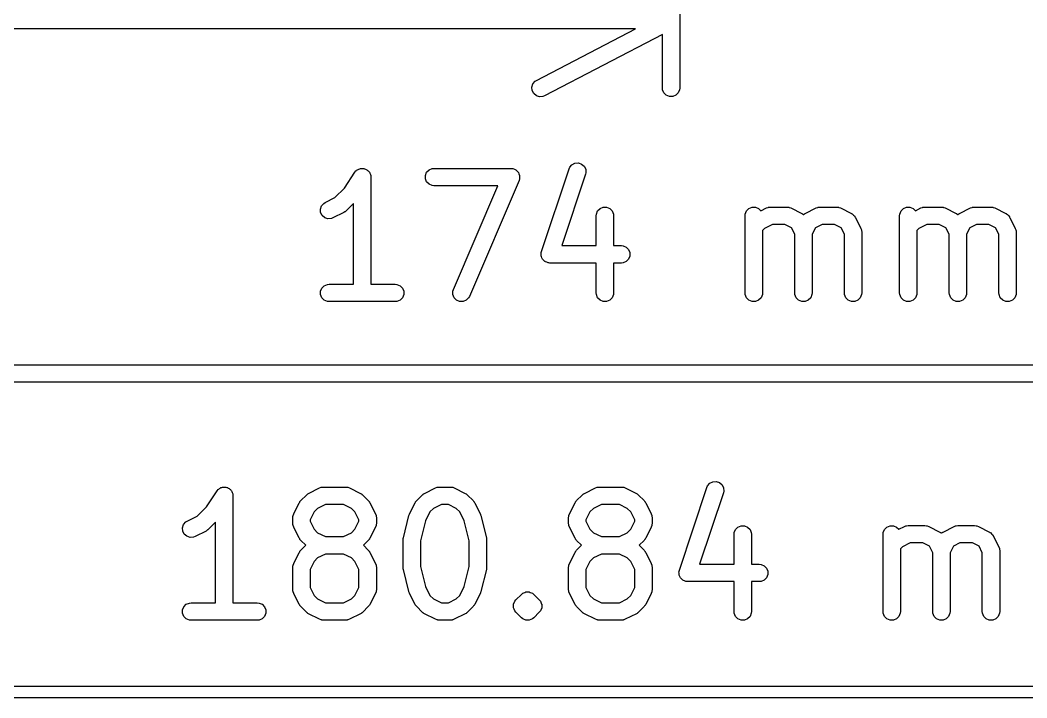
# Model space of a CAD drawing. Header units: inches. Extents: x 0.57 to 7.95, y -5.84 to -0.5.
# Drawn here: x 3.9126 to 4.2548, y -5.8209 to -5.5906 of the extents above; entities that cross this region are included whole.
import ezdxf

# ---------------------------------------------------------------- set-up
doc = ezdxf.new("R2010")
doc.units = ezdxf.units.IN
doc.header["$MEASUREMENT"] = 0
doc.layers.add('BLACK', color=250, linetype='CONTINUOUS')

msp = doc.modelspace()

# ---------------------------------------------------------------- linework, layer by layer
at = {"layer": 'BLACK', "linetype": 'CONTINUOUS'}
for p, q in [((4.13681, -5.18839), (4.13681, -5.61364)), ((4.12179, -5.5935), (1.19317, -5.5935)), ((4.08814, -5.61102), (4.12179, -5.5935)), ((4.13091, -5.59542), (4.09087, -5.61626)), ((4.13091, -5.61364), (4.13091, -5.59542)), ((4.08766, -5.61134), (4.08814, -5.61102)), ((4.08657, -5.61332), (4.08692, -5.61222)), ((4.08667, -5.61446), (4.08657, -5.61332)), ((4.0872, -5.61549), (4.08667, -5.61446)), ((4.08692, -5.61222), (4.08766, -5.61134)), ((4.13096, -5.61421), (4.13091, -5.61364)), ((4.1314, -5.61528), (4.13096, -5.61421)), ((4.13675, -5.61421), (4.13631, -5.61528)), ((4.13681, -5.61364), (4.13675, -5.61421)), ((4.08809, -5.61623), (4.0872, -5.61549)), ((4.08919, -5.61657), (4.08809, -5.61623)), ((4.09033, -5.61647), (4.08919, -5.61657)), ((4.09087, -5.61626), (4.09033, -5.61647)), ((4.13222, -5.61609), (4.1314, -5.61528)), ((4.13328, -5.61653), (4.13222, -5.61609)), ((4.13443, -5.61653), (4.13328, -5.61653)), ((4.1355, -5.61609), (4.13443, -5.61653)), ((4.13631, -5.61528), (4.1355, -5.61609)), ((4.02642, -5.64225), (4.02678, -5.6418)), ((4.02678, -5.6418), (4.02702, -5.64164)), ((4.02702, -5.64164), (4.02723, -5.64144)), ((4.02723, -5.64144), (4.0275, -5.64132)), ((4.0275, -5.64132), (4.02774, -5.64116)), ((4.02774, -5.64116), (4.02803, -5.64111)), ((4.02803, -5.64111), (4.0283, -5.64099)), ((4.0283, -5.64099), (4.02858, -5.64099)), ((4.02858, -5.64099), (4.02887, -5.64094)), ((4.02887, -5.64094), (4.02916, -5.64099)), ((4.02916, -5.64099), (4.02945, -5.64099)), ((4.02945, -5.64099), (4.02971, -5.64111)), ((4.02971, -5.64111), (4.03, -5.64116)), ((4.03, -5.64116), (4.03024, -5.64132)), ((4.03024, -5.64132), (4.03051, -5.64144)), ((4.03051, -5.64144), (4.03072, -5.64164)), ((4.03072, -5.64164), (4.03096, -5.6418)), ((4.03096, -5.6418), (4.03112, -5.64204)), ((4.05079, -5.64225), (4.0516, -5.64144)), ((4.0516, -5.64144), (4.05267, -5.64099)), ((4.05267, -5.64099), (4.05324, -5.64094)), ((4.05324, -5.64094), (4.07949, -5.64094)), ((4.07949, -5.64094), (4.08007, -5.64099)), ((4.08007, -5.64099), (4.08008, -5.641)), ((4.08008, -5.641), (4.0801, -5.641)), ((4.0801, -5.641), (4.08061, -5.64122)), ((4.08061, -5.64122), (4.08113, -5.64144)), ((4.08113, -5.64144), (4.08114, -5.64145)), ((4.08114, -5.64145), (4.08116, -5.64146)), ((4.08116, -5.64146), (4.08155, -5.64185)), ((4.08155, -5.64185), (4.08195, -5.64225)), ((4.08981, -5.6692), (4.09919, -5.64108)), ((4.09919, -5.64108), (4.09942, -5.64055)), ((4.09942, -5.64055), (4.10018, -5.63968)), ((4.10018, -5.63968), (4.10121, -5.63917)), ((4.10121, -5.63917), (4.10236, -5.63909)), ((4.10236, -5.63909), (4.10345, -5.63945)), ((4.10345, -5.63945), (4.10432, -5.64021)), ((4.10432, -5.64021), (4.10484, -5.64124)), ((4.10484, -5.64124), (4.10492, -5.64239)), ((4.02283, -5.64763), (4.02641, -5.64225)), ((4.02641, -5.64225), (4.02642, -5.64225)), ((4.02642, -5.64225), (4.02642, -5.64225)), ((4.02642, -5.64225), (4.02642, -5.64225)), ((4.03112, -5.64204), (4.03133, -5.64225)), ((4.03133, -5.64225), (4.03144, -5.64252)), ((4.03144, -5.64252), (4.0316, -5.64276)), ((4.0316, -5.64276), (4.03166, -5.64304)), ((4.03166, -5.64304), (4.03177, -5.64331)), ((4.03177, -5.64331), (4.03182, -5.64388)), ((4.03182, -5.64388), (4.03182, -5.64389)), ((4.03182, -5.64389), (4.03182, -5.64389)), ((4.03182, -5.64389), (4.03182, -5.64389)), ((4.03182, -5.64389), (4.03182, -5.68031)), ((4.05035, -5.64331), (4.05079, -5.64225)), ((4.05035, -5.64447), (4.05035, -5.64331)), ((4.05079, -5.64553), (4.05035, -5.64447)), ((4.0822, -5.64505), (4.06533, -5.68442)), ((4.08195, -5.64225), (4.08195, -5.64227)), ((4.08195, -5.64227), (4.08197, -5.64228)), ((4.08197, -5.64228), (4.08217, -5.6428)), ((4.08217, -5.6428), (4.08239, -5.64331)), ((4.08238, -5.6445), (4.0822, -5.64505)), ((4.08239, -5.64447), (4.08238, -5.64448)), ((4.08238, -5.64448), (4.08238, -5.6445)), ((4.08239, -5.64331), (4.08239, -5.64333)), ((4.08239, -5.64333), (4.08239, -5.64335)), ((4.08239, -5.64335), (4.08239, -5.64391)), ((4.08239, -5.64391), (4.08239, -5.64447)), ((4.10479, -5.64295), (4.09671, -5.66718)), ((4.10492, -5.64239), (4.10479, -5.64295)), ((4.01962, -5.65084), (4.02283, -5.64763)), ((4.0516, -5.64635), (4.05079, -5.64553)), ((4.05267, -5.64679), (4.0516, -5.64635)), ((4.05324, -5.64684), (4.05267, -5.64679)), ((4.07501, -5.64684), (4.05324, -5.64684)), ((4.0599, -5.6821), (4.07501, -5.64684)), ((4.0163, -5.6525), (4.01962, -5.65084)), ((4.01469, -5.65477), (4.01506, -5.65368)), ((4.01477, -5.65592), (4.01469, -5.65477)), ((4.01506, -5.65368), (4.01581, -5.65281)), ((4.01581, -5.65281), (4.0163, -5.6525)), ((4.02318, -5.6556), (4.02309, -5.65565)), ((4.02323, -5.65554), (4.02318, -5.6556)), ((4.02346, -5.65535), (4.02323, -5.65554)), ((4.02592, -5.65289), (4.02346, -5.65535)), ((4.02592, -5.68031), (4.02592, -5.65289)), ((4.10847, -5.65644), (4.10891, -5.65537)), ((4.10891, -5.65537), (4.10972, -5.65456)), ((4.10972, -5.65456), (4.11078, -5.65412)), ((4.11078, -5.65412), (4.11194, -5.65412)), ((4.11194, -5.65412), (4.113, -5.65456)), ((4.113, -5.65456), (4.11382, -5.65537)), ((4.11382, -5.65537), (4.11426, -5.65644)), ((4.15908, -5.65644), (4.15952, -5.65537)), ((4.15952, -5.65537), (4.16034, -5.65456)), ((4.16034, -5.65456), (4.1614, -5.65412)), ((4.1614, -5.65412), (4.16256, -5.65412)), ((4.16256, -5.65412), (4.16362, -5.65456)), ((4.16362, -5.65456), (4.16438, -5.65532)), ((4.16438, -5.65532), (4.16628, -5.65437)), ((4.16628, -5.65437), (4.16682, -5.65417)), ((4.16682, -5.65417), (4.16693, -5.65416)), ((4.16693, -5.65416), (4.16703, -5.65412)), ((4.16703, -5.65412), (4.1676, -5.65406)), ((4.1676, -5.65406), (4.17323, -5.65406)), ((4.17323, -5.65406), (4.1738, -5.65412)), ((4.1738, -5.65412), (4.1739, -5.65416)), ((4.1739, -5.65416), (4.17401, -5.65417)), ((4.17401, -5.65417), (4.17455, -5.65437)), ((4.17455, -5.65437), (4.1783, -5.65625)), ((4.17941, -5.65625), (4.18316, -5.65437)), ((4.18316, -5.65437), (4.1837, -5.65417)), ((4.1837, -5.65417), (4.1838, -5.65416)), ((4.1838, -5.65416), (4.1839, -5.65412)), ((4.1839, -5.65412), (4.18448, -5.65406)), ((4.18448, -5.65406), (4.1901, -5.65406)), ((4.1901, -5.65406), (4.19068, -5.65412)), ((4.19068, -5.65412), (4.19078, -5.65416)), ((4.19078, -5.65416), (4.19088, -5.65417)), ((4.19088, -5.65417), (4.19142, -5.65437)), ((4.19142, -5.65437), (4.19517, -5.65625)), ((4.21158, -5.65644), (4.21202, -5.65537)), ((4.21202, -5.65537), (4.21283, -5.65456)), ((4.21283, -5.65456), (4.2139, -5.65412)), ((4.2139, -5.65412), (4.21505, -5.65412)), ((4.21505, -5.65412), (4.21611, -5.65456)), ((4.21611, -5.65456), (4.21688, -5.65532)), ((4.21688, -5.65532), (4.21878, -5.65437)), ((4.21878, -5.65437), (4.21932, -5.65417)), ((4.21932, -5.65417), (4.21942, -5.65416)), ((4.21942, -5.65416), (4.21952, -5.65412)), ((4.21952, -5.65412), (4.2201, -5.65406)), ((4.2201, -5.65406), (4.22572, -5.65406)), ((4.22572, -5.65406), (4.2263, -5.65412)), ((4.2263, -5.65412), (4.2264, -5.65416)), ((4.2264, -5.65416), (4.2265, -5.65417)), ((4.2265, -5.65417), (4.22704, -5.65437)), ((4.22704, -5.65437), (4.23079, -5.65625)), ((4.2319, -5.65625), (4.23565, -5.65437)), ((4.23565, -5.65437), (4.23619, -5.65417)), ((4.23619, -5.65417), (4.2363, -5.65416)), ((4.2363, -5.65416), (4.23639, -5.65412)), ((4.23639, -5.65412), (4.23697, -5.65406)), ((4.23697, -5.65406), (4.24259, -5.65406)), ((4.24259, -5.65406), (4.24317, -5.65412)), ((4.24317, -5.65412), (4.24327, -5.65416)), ((4.24327, -5.65416), (4.24337, -5.65417)), ((4.24337, -5.65417), (4.24392, -5.65437)), ((4.24392, -5.65437), (4.24766, -5.65625)), ((4.01529, -5.65695), (4.01477, -5.65592)), ((4.01616, -5.6577), (4.01529, -5.65695)), ((4.01725, -5.65807), (4.01616, -5.6577)), ((4.0184, -5.65799), (4.01725, -5.65807)), ((4.01894, -5.65778), (4.0184, -5.65799)), ((4.02269, -5.65591), (4.01894, -5.65778)), ((4.02294, -5.65575), (4.02269, -5.65591)), ((4.02301, -5.65572), (4.02294, -5.65575)), ((4.02309, -5.65565), (4.02301, -5.65572)), ((4.10841, -5.65701), (4.10847, -5.65644)), ((4.10841, -5.66718), (4.10841, -5.65701)), ((4.11426, -5.65644), (4.11431, -5.65701)), ((4.11431, -5.65701), (4.11431, -5.66718)), ((4.15903, -5.65701), (4.15908, -5.65644)), ((4.15903, -5.68326), (4.15903, -5.65701)), ((4.1783, -5.65625), (4.17839, -5.65631)), ((4.17839, -5.65631), (4.17844, -5.65632)), ((4.17844, -5.65632), (4.1785, -5.65637)), ((4.1785, -5.65637), (4.17879, -5.65656)), ((4.17879, -5.65656), (4.17885, -5.65663)), ((4.17885, -5.65663), (4.17892, -5.65656)), ((4.17892, -5.65656), (4.17921, -5.65637)), ((4.17921, -5.65637), (4.17927, -5.65632)), ((4.17927, -5.65632), (4.17931, -5.65631)), ((4.17931, -5.65631), (4.17941, -5.65625)), ((4.19517, -5.65625), (4.19527, -5.65631)), ((4.19527, -5.65631), (4.19531, -5.65632)), ((4.19531, -5.65632), (4.19537, -5.65637)), ((4.19537, -5.65637), (4.19566, -5.65656)), ((4.19566, -5.65656), (4.1959, -5.65684)), ((4.1959, -5.65684), (4.19618, -5.65708)), ((4.19618, -5.65708), (4.19637, -5.65737)), ((4.19637, -5.65737), (4.19642, -5.65743)), ((4.19642, -5.65743), (4.19643, -5.65747)), ((4.19643, -5.65747), (4.19649, -5.65757)), ((4.19649, -5.65757), (4.19837, -5.66132)), ((4.21152, -5.65701), (4.21158, -5.65644)), ((4.21152, -5.68326), (4.21152, -5.65701)), ((4.23079, -5.65625), (4.23089, -5.65631)), ((4.23089, -5.65631), (4.23093, -5.65632)), ((4.23093, -5.65632), (4.23099, -5.65637)), ((4.23099, -5.65637), (4.23128, -5.65656)), ((4.23128, -5.65656), (4.23135, -5.65663)), ((4.23135, -5.65663), (4.23141, -5.65656)), ((4.23141, -5.65656), (4.2317, -5.65637)), ((4.2317, -5.65637), (4.23176, -5.65632)), ((4.23176, -5.65632), (4.2318, -5.65631)), ((4.2318, -5.65631), (4.2319, -5.65625)), ((4.24766, -5.65625), (4.24776, -5.65631)), ((4.24776, -5.65631), (4.24781, -5.65632)), ((4.24781, -5.65632), (4.24786, -5.65637)), ((4.24786, -5.65637), (4.24815, -5.65656)), ((4.24815, -5.65656), (4.2484, -5.65684)), ((4.2484, -5.65684), (4.24868, -5.65708)), ((4.24868, -5.65708), (4.24886, -5.65737)), ((4.24886, -5.65737), (4.24891, -5.65743)), ((4.24891, -5.65743), (4.24892, -5.65747)), ((4.24892, -5.65747), (4.24899, -5.65757)), ((4.24899, -5.65757), (4.25086, -5.66132)), ((4.1656, -5.66132), (4.16493, -5.66199)), ((4.16493, -5.66199), (4.16493, -5.68326)), ((4.1683, -5.65997), (4.1656, -5.66132)), ((4.17253, -5.65997), (4.1683, -5.65997)), ((4.17478, -5.66109), (4.17253, -5.65997)), ((4.1759, -5.66334), (4.17478, -5.66109)), ((4.18293, -5.66109), (4.18181, -5.66334)), ((4.18517, -5.65997), (4.18293, -5.66109)), ((4.1894, -5.65997), (4.18517, -5.65997)), ((4.19165, -5.66109), (4.1894, -5.65997)), ((4.19277, -5.66334), (4.19165, -5.66109)), ((4.19837, -5.66132), (4.19857, -5.66186)), ((4.19857, -5.66186), (4.19858, -5.66196)), ((4.19858, -5.66196), (4.19862, -5.66206)), ((4.19862, -5.66206), (4.19868, -5.66264)), ((4.2181, -5.66132), (4.21743, -5.66199)), ((4.21743, -5.66199), (4.21743, -5.68326)), ((4.22079, -5.65997), (4.2181, -5.66132)), ((4.22502, -5.65997), (4.22079, -5.65997)), ((4.22727, -5.66109), (4.22502, -5.65997)), ((4.22839, -5.66334), (4.22727, -5.66109)), ((4.23542, -5.66109), (4.2343, -5.66334)), ((4.23767, -5.65997), (4.23542, -5.66109)), ((4.2419, -5.65997), (4.23767, -5.65997)), ((4.24414, -5.66109), (4.2419, -5.65997)), ((4.24527, -5.66334), (4.24414, -5.66109)), ((4.25086, -5.66132), (4.25107, -5.66186)), ((4.25107, -5.66186), (4.25107, -5.66196)), ((4.25107, -5.66196), (4.25111, -5.66206)), ((4.25111, -5.66206), (4.25117, -5.66264)), ((4.1759, -5.68326), (4.1759, -5.66334)), ((4.18181, -5.66334), (4.18181, -5.68326)), ((4.19277, -5.68326), (4.19277, -5.66334)), ((4.19868, -5.66264), (4.19868, -5.68326)), ((4.22839, -5.68326), (4.22839, -5.66334)), ((4.2343, -5.66334), (4.2343, -5.68326)), ((4.24527, -5.68326), (4.24527, -5.66334)), ((4.25117, -5.66264), (4.25117, -5.68326)), ((4.08975, -5.66949), (4.08981, -5.6692)), ((4.09671, -5.66718), (4.10841, -5.66718)), ((4.11431, -5.66718), (4.11699, -5.66718)), ((4.11699, -5.66718), (4.11756, -5.66724)), ((4.11756, -5.66724), (4.11863, -5.66768)), ((4.11863, -5.66768), (4.11944, -5.6685)), ((4.11944, -5.6685), (4.11988, -5.66956)), ((4.08968, -5.66977), (4.08972, -5.66962)), ((4.08972, -5.67024), (4.08968, -5.66977)), ((4.08972, -5.66956), (4.08975, -5.66949)), ((4.08972, -5.66962), (4.08972, -5.66956)), ((4.08972, -5.67071), (4.08972, -5.67024)), ((4.08976, -5.67081), (4.08972, -5.67071)), ((4.08977, -5.67092), (4.08976, -5.67081)), ((4.08998, -5.67134), (4.08977, -5.67092)), ((4.09016, -5.67178), (4.08998, -5.67134)), ((4.09023, -5.67185), (4.09016, -5.67178)), ((4.09028, -5.67195), (4.09023, -5.67185)), ((4.09064, -5.67226), (4.09028, -5.67195)), ((4.09097, -5.67259), (4.09064, -5.67226)), ((4.09107, -5.67263), (4.09097, -5.67259)), ((4.09115, -5.6727), (4.09107, -5.67263)), ((4.0916, -5.67285), (4.09115, -5.6727)), ((4.11863, -5.67259), (4.11756, -5.67303)), ((4.11944, -5.67178), (4.11863, -5.67259)), ((4.11988, -5.67071), (4.11944, -5.67178)), ((4.11988, -5.66956), (4.11988, -5.67071)), ((4.09204, -5.67303), (4.0916, -5.67285)), ((4.09219, -5.67305), (4.09204, -5.67303)), ((4.09224, -5.67307), (4.09219, -5.67305)), ((4.09232, -5.67306), (4.09224, -5.67307)), ((4.09261, -5.67309), (4.09232, -5.67306)), ((4.10841, -5.67309), (4.09261, -5.67309)), ((4.10841, -5.68326), (4.10841, -5.67309)), ((4.11699, -5.67309), (4.11431, -5.67309)), ((4.11431, -5.67309), (4.11431, -5.68326)), ((4.11756, -5.67303), (4.11699, -5.67309)), ((4.01473, -5.68268), (4.01517, -5.68162)), ((4.01473, -5.68384), (4.01473, -5.68268)), ((4.01517, -5.68162), (4.01598, -5.68081)), ((4.01598, -5.68081), (4.01705, -5.68036)), ((4.01705, -5.68036), (4.01762, -5.68031)), ((4.01762, -5.68031), (4.02592, -5.68031)), ((4.03182, -5.68031), (4.04012, -5.68031)), ((4.04012, -5.68031), (4.0407, -5.68036)), ((4.0407, -5.68036), (4.04176, -5.68081)), ((4.04176, -5.68081), (4.04258, -5.68162)), ((4.04258, -5.68162), (4.04302, -5.68268)), ((4.04302, -5.68268), (4.04302, -5.68384)), ((4.05971, -5.6838), (4.05973, -5.68265)), ((4.05973, -5.68265), (4.0599, -5.6821)), ((4.01517, -5.6849), (4.01473, -5.68384)), ((4.01598, -5.68572), (4.01517, -5.6849)), ((4.01705, -5.68616), (4.01598, -5.68572)), ((4.01762, -5.68621), (4.01705, -5.68616)), ((4.04012, -5.68621), (4.01762, -5.68621)), ((4.0407, -5.68616), (4.04012, -5.68621)), ((4.04176, -5.68572), (4.0407, -5.68616)), ((4.04258, -5.6849), (4.04176, -5.68572)), ((4.04302, -5.68384), (4.04258, -5.6849)), ((4.06014, -5.68487), (4.05971, -5.6838)), ((4.06095, -5.6857), (4.06014, -5.68487)), ((4.06201, -5.68615), (4.06095, -5.6857)), ((4.06316, -5.68616), (4.06201, -5.68615)), ((4.06423, -5.68574), (4.06316, -5.68616)), ((4.06505, -5.68493), (4.06423, -5.68574)), ((4.06533, -5.68442), (4.06505, -5.68493)), ((4.10847, -5.68384), (4.10841, -5.68326)), ((4.10891, -5.6849), (4.10847, -5.68384)), ((4.10972, -5.68572), (4.10891, -5.6849)), ((4.11078, -5.68616), (4.10972, -5.68572)), ((4.11194, -5.68616), (4.11078, -5.68616)), ((4.113, -5.68572), (4.11194, -5.68616)), ((4.11382, -5.6849), (4.113, -5.68572)), ((4.11426, -5.68384), (4.11382, -5.6849)), ((4.11431, -5.68326), (4.11426, -5.68384)), ((4.15908, -5.68384), (4.15903, -5.68326)), ((4.15952, -5.6849), (4.15908, -5.68384)), ((4.16034, -5.68572), (4.15952, -5.6849)), ((4.1614, -5.68616), (4.16034, -5.68572)), ((4.16256, -5.68616), (4.1614, -5.68616)), ((4.16362, -5.68572), (4.16256, -5.68616)), ((4.16443, -5.6849), (4.16362, -5.68572)), ((4.16488, -5.68384), (4.16443, -5.6849)), ((4.16493, -5.68326), (4.16488, -5.68384)), ((4.17596, -5.68384), (4.1759, -5.68326)), ((4.1764, -5.6849), (4.17596, -5.68384)), ((4.17721, -5.68572), (4.1764, -5.6849)), ((4.17828, -5.68616), (4.17721, -5.68572)), ((4.17943, -5.68616), (4.17828, -5.68616)), ((4.18049, -5.68572), (4.17943, -5.68616)), ((4.18131, -5.6849), (4.18049, -5.68572)), ((4.18175, -5.68384), (4.18131, -5.6849)), ((4.18181, -5.68326), (4.18175, -5.68384)), ((4.19283, -5.68384), (4.19277, -5.68326)), ((4.19327, -5.6849), (4.19283, -5.68384)), ((4.19409, -5.68572), (4.19327, -5.6849)), ((4.19515, -5.68616), (4.19409, -5.68572)), ((4.1963, -5.68616), (4.19515, -5.68616)), ((4.19737, -5.68572), (4.1963, -5.68616)), ((4.19818, -5.6849), (4.19737, -5.68572)), ((4.19862, -5.68384), (4.19818, -5.6849)), ((4.19868, -5.68326), (4.19862, -5.68384)), ((4.21158, -5.68384), (4.21152, -5.68326)), ((4.21202, -5.6849), (4.21158, -5.68384)), ((4.21283, -5.68572), (4.21202, -5.6849)), ((4.2139, -5.68616), (4.21283, -5.68572)), ((4.21505, -5.68616), (4.2139, -5.68616)), ((4.21611, -5.68572), (4.21505, -5.68616)), ((4.21693, -5.6849), (4.21611, -5.68572)), ((4.21737, -5.68384), (4.21693, -5.6849)), ((4.21743, -5.68326), (4.21737, -5.68384)), ((4.22845, -5.68384), (4.22839, -5.68326)), ((4.22889, -5.6849), (4.22845, -5.68384)), ((4.22971, -5.68572), (4.22889, -5.6849)), ((4.23077, -5.68616), (4.22971, -5.68572)), ((4.23192, -5.68616), (4.23077, -5.68616)), ((4.23299, -5.68572), (4.23192, -5.68616)), ((4.2338, -5.6849), (4.23299, -5.68572)), ((4.23424, -5.68384), (4.2338, -5.6849)), ((4.2343, -5.68326), (4.23424, -5.68384)), ((4.24532, -5.68384), (4.24527, -5.68326)), ((4.24576, -5.6849), (4.24532, -5.68384)), ((4.24658, -5.68572), (4.24576, -5.6849)), ((4.24764, -5.68616), (4.24658, -5.68572)), ((4.2488, -5.68616), (4.24764, -5.68616)), ((4.24986, -5.68572), (4.2488, -5.68616)), ((4.25067, -5.6849), (4.24986, -5.68572)), ((4.25111, -5.68384), (4.25067, -5.6849)), ((4.25117, -5.68326), (4.25111, -5.68384)), ((0.72073, -5.70768), (7.54699, -5.70768)), ((7.54699, -5.71358), (0.72073, -5.71358)), ((4.14629, -5.74882), (4.14705, -5.74795)), ((4.14705, -5.74795), (4.14808, -5.74744)), ((4.14808, -5.74744), (4.14923, -5.74735)), ((4.14923, -5.74735), (4.15032, -5.74772)), ((4.15032, -5.74772), (4.15119, -5.74847)), ((3.97596, -5.7559), (3.97955, -5.75052)), ((3.97955, -5.75052), (3.97991, -5.75007)), ((3.97955, -5.75052), (3.97955, -5.75052)), ((3.97955, -5.75052), (3.97955, -5.75052)), ((3.97955, -5.75052), (3.97955, -5.75052)), ((3.97991, -5.75007), (3.98016, -5.74991)), ((3.98016, -5.74991), (3.98036, -5.7497)), ((3.98036, -5.7497), (3.98063, -5.74959)), ((3.98063, -5.74959), (3.98087, -5.74943)), ((3.98087, -5.74943), (3.98116, -5.74937)), ((3.98116, -5.74937), (3.98143, -5.74926)), ((3.98143, -5.74926), (3.98172, -5.74926)), ((3.98172, -5.74926), (3.982, -5.74921)), ((3.982, -5.74921), (3.98229, -5.74926)), ((3.98229, -5.74926), (3.98258, -5.74926)), ((3.98258, -5.74926), (3.98285, -5.74937)), ((3.98285, -5.74937), (3.98313, -5.74943)), ((3.98313, -5.74943), (3.98337, -5.74959)), ((3.98337, -5.74959), (3.98364, -5.7497)), ((3.98364, -5.7497), (3.98385, -5.74991)), ((3.98385, -5.74991), (3.98409, -5.75007)), ((3.98409, -5.75007), (3.98425, -5.75031)), ((3.98425, -5.75031), (3.98446, -5.75052)), ((3.98446, -5.75052), (3.98457, -5.75078)), ((3.98457, -5.75078), (3.98473, -5.75103)), ((3.98473, -5.75103), (3.98479, -5.75131)), ((3.98479, -5.75131), (3.9849, -5.75158)), ((4.01043, -5.75155), (4.01068, -5.75139)), ((4.01068, -5.75139), (4.01443, -5.74952)), ((4.01443, -5.74952), (4.01497, -5.74931)), ((4.01497, -5.74931), (4.01507, -5.7493)), ((4.01507, -5.7493), (4.01517, -5.74926)), ((4.01517, -5.74926), (4.01575, -5.74921)), ((4.01575, -5.74921), (4.02325, -5.74921)), ((4.02325, -5.74921), (4.02382, -5.74926)), ((4.02382, -5.74926), (4.02392, -5.7493)), ((4.02392, -5.7493), (4.02403, -5.74931)), ((4.02403, -5.74931), (4.02457, -5.74952)), ((4.02457, -5.74952), (4.02832, -5.75139)), ((4.02832, -5.75139), (4.02857, -5.75155)), ((4.0498, -5.75155), (4.05005, -5.75139)), ((4.05005, -5.75139), (4.0538, -5.74952)), ((4.0538, -5.74952), (4.05434, -5.74931)), ((4.05434, -5.74931), (4.05444, -5.7493)), ((4.05444, -5.7493), (4.05454, -5.74926)), ((4.05454, -5.74926), (4.05512, -5.74921)), ((4.05512, -5.74921), (4.05887, -5.74921)), ((4.05887, -5.74921), (4.05944, -5.74926)), ((4.05944, -5.74926), (4.05954, -5.7493)), ((4.05954, -5.7493), (4.05965, -5.74931)), ((4.05965, -5.74931), (4.06019, -5.74952)), ((4.06019, -5.74952), (4.06394, -5.75139)), ((4.06394, -5.75139), (4.06419, -5.75155)), ((4.10417, -5.75155), (4.10442, -5.75139)), ((4.10442, -5.75139), (4.10817, -5.74952)), ((4.10817, -5.74952), (4.10871, -5.74931)), ((4.10871, -5.74931), (4.10881, -5.7493)), ((4.10881, -5.7493), (4.10891, -5.74926)), ((4.10891, -5.74926), (4.10949, -5.74921)), ((4.10949, -5.74921), (4.11699, -5.74921)), ((4.11699, -5.74921), (4.11756, -5.74926)), ((4.11756, -5.74926), (4.11766, -5.7493)), ((4.11766, -5.7493), (4.11777, -5.74931)), ((4.11777, -5.74931), (4.11831, -5.74952)), ((4.11831, -5.74952), (4.12206, -5.75139)), ((4.12206, -5.75139), (4.1223, -5.75155)), ((4.13668, -5.77747), (4.14606, -5.74935)), ((4.15166, -5.75122), (4.14358, -5.77545)), ((4.14606, -5.74935), (4.14629, -5.74882)), ((4.15119, -5.74847), (4.1517, -5.7495)), ((4.15179, -5.75065), (4.15166, -5.75122)), ((4.1517, -5.7495), (4.15179, -5.75065)), ((3.9849, -5.75158), (3.98495, -5.75215)), ((3.98495, -5.75215), (3.98495, -5.75216)), ((3.98495, -5.75216), (3.98495, -5.75216)), ((3.98495, -5.75216), (3.98495, -5.75216)), ((3.98495, -5.75216), (3.98495, -5.78858)), ((4.00561, -5.75834), (4.00748, -5.75459)), ((4.00748, -5.75459), (4.00764, -5.75434)), ((4.00764, -5.75434), (4.00767, -5.75427)), ((4.00767, -5.75427), (4.00774, -5.75419)), ((4.00774, -5.75419), (4.00779, -5.7541)), ((4.00779, -5.7541), (4.00785, -5.75405)), ((4.00785, -5.75405), (4.00804, -5.75382)), ((4.00804, -5.75382), (4.00991, -5.75195)), ((4.00991, -5.75195), (4.01014, -5.75176)), ((4.01014, -5.75176), (4.01019, -5.7517)), ((4.01019, -5.7517), (4.01028, -5.75164)), ((4.01028, -5.75164), (4.01036, -5.75158)), ((4.01036, -5.75158), (4.01043, -5.75155)), ((4.02857, -5.75155), (4.02864, -5.75158)), ((4.02864, -5.75158), (4.02872, -5.75164)), ((4.02872, -5.75164), (4.02881, -5.7517)), ((4.02881, -5.7517), (4.02886, -5.75176)), ((4.02886, -5.75176), (4.02908, -5.75195)), ((4.02908, -5.75195), (4.03096, -5.75382)), ((4.03096, -5.75382), (4.03115, -5.75405)), ((4.03115, -5.75405), (4.0312, -5.7541)), ((4.0312, -5.7541), (4.03126, -5.75419)), ((4.03126, -5.75419), (4.03133, -5.75427)), ((4.03133, -5.75427), (4.03136, -5.75434)), ((4.03136, -5.75434), (4.03151, -5.75459)), ((4.03151, -5.75459), (4.03339, -5.75834)), ((4.04498, -5.75834), (4.04685, -5.75459)), ((4.04685, -5.75459), (4.04701, -5.75434)), ((4.04701, -5.75434), (4.04704, -5.75427)), ((4.04704, -5.75427), (4.04711, -5.75419)), ((4.04711, -5.75419), (4.04716, -5.7541)), ((4.04716, -5.7541), (4.04722, -5.75405)), ((4.04722, -5.75405), (4.04741, -5.75382)), ((4.04741, -5.75382), (4.04928, -5.75195)), ((4.04928, -5.75195), (4.04951, -5.75176)), ((4.04951, -5.75176), (4.04956, -5.7517)), ((4.04956, -5.7517), (4.04965, -5.75164)), ((4.04965, -5.75164), (4.04973, -5.75158)), ((4.04973, -5.75158), (4.0498, -5.75155)), ((4.06419, -5.75155), (4.06426, -5.75158)), ((4.06426, -5.75158), (4.06434, -5.75164)), ((4.06434, -5.75164), (4.06443, -5.7517)), ((4.06443, -5.7517), (4.06448, -5.75176)), ((4.06448, -5.75176), (4.06471, -5.75195)), ((4.06471, -5.75195), (4.06658, -5.75382)), ((4.06658, -5.75382), (4.06677, -5.75405)), ((4.06677, -5.75405), (4.06682, -5.7541)), ((4.06682, -5.7541), (4.06688, -5.75419)), ((4.06688, -5.75419), (4.06695, -5.75427)), ((4.06695, -5.75427), (4.06698, -5.75434)), ((4.06698, -5.75434), (4.06713, -5.75459)), ((4.06713, -5.75459), (4.06901, -5.75834)), ((4.09935, -5.75834), (4.10122, -5.75459)), ((4.10122, -5.75459), (4.10138, -5.75434)), ((4.10138, -5.75434), (4.10141, -5.75427)), ((4.10141, -5.75427), (4.10147, -5.75419)), ((4.10147, -5.75419), (4.10153, -5.7541)), ((4.10153, -5.7541), (4.10159, -5.75405)), ((4.10159, -5.75405), (4.10177, -5.75382)), ((4.10177, -5.75382), (4.10365, -5.75195)), ((4.10365, -5.75195), (4.10388, -5.75176)), ((4.10388, -5.75176), (4.10393, -5.7517)), ((4.10393, -5.7517), (4.10402, -5.75164)), ((4.10402, -5.75164), (4.1041, -5.75158)), ((4.1041, -5.75158), (4.10417, -5.75155)), ((4.1223, -5.75155), (4.12238, -5.75158)), ((4.12238, -5.75158), (4.12246, -5.75164)), ((4.12246, -5.75164), (4.12255, -5.7517)), ((4.12255, -5.7517), (4.1226, -5.75176)), ((4.1226, -5.75176), (4.12282, -5.75195)), ((4.12282, -5.75195), (4.1247, -5.75382)), ((4.1247, -5.75382), (4.12488, -5.75405)), ((4.12488, -5.75405), (4.12494, -5.7541)), ((4.12494, -5.7541), (4.125, -5.75419)), ((4.125, -5.75419), (4.12506, -5.75427)), ((4.12506, -5.75427), (4.12509, -5.75434)), ((4.12509, -5.75434), (4.12525, -5.75459)), ((4.12525, -5.75459), (4.12713, -5.75834)), ((3.97275, -5.75911), (3.97596, -5.7559)), ((4.01255, -5.75766), (4.0112, -5.76035)), ((4.01375, -5.75646), (4.01255, -5.75766)), ((4.01645, -5.75511), (4.01375, -5.75646)), ((4.02255, -5.75511), (4.01645, -5.75511)), ((4.02525, -5.75646), (4.02255, -5.75511)), ((4.02644, -5.75766), (4.02525, -5.75646)), ((4.02779, -5.76035), (4.02644, -5.75766)), ((4.05192, -5.75766), (4.05041, -5.76069)), ((4.05312, -5.75646), (4.05192, -5.75766)), ((4.05582, -5.75511), (4.05312, -5.75646)), ((4.05817, -5.75511), (4.05582, -5.75511)), ((4.06087, -5.75646), (4.05817, -5.75511)), ((4.06207, -5.75766), (4.06087, -5.75646)), ((4.06358, -5.76069), (4.06207, -5.75766)), ((4.10629, -5.75766), (4.10494, -5.76035)), ((4.10749, -5.75646), (4.10629, -5.75766)), ((4.11018, -5.75511), (4.10749, -5.75646)), ((4.11629, -5.75511), (4.11018, -5.75511)), ((4.11899, -5.75646), (4.11629, -5.75511)), ((4.12018, -5.75766), (4.11899, -5.75646)), ((4.12153, -5.76035), (4.12018, -5.75766)), ((3.96819, -5.76194), (3.96894, -5.76107)), ((3.96894, -5.76107), (3.96943, -5.76077)), ((3.96943, -5.76077), (3.97275, -5.75911)), ((3.97905, -5.76116), (3.97659, -5.76362)), ((3.97905, -5.78858), (3.97905, -5.76116)), ((4.0053, -5.75966), (4.00535, -5.75908)), ((4.0053, -5.76153), (4.0053, -5.75966)), ((4.00535, -5.76211), (4.0053, -5.76153)), ((4.00535, -5.75908), (4.00539, -5.75898)), ((4.00539, -5.75898), (4.0054, -5.75888)), ((4.0054, -5.75888), (4.00561, -5.75834)), ((4.0112, -5.76035), (4.0112, -5.76084)), ((4.0112, -5.76084), (4.01255, -5.76353)), ((4.02644, -5.76353), (4.02779, -5.76084)), ((4.02779, -5.76084), (4.02779, -5.76035)), ((4.03339, -5.75834), (4.03359, -5.75888)), ((4.03359, -5.75888), (4.0336, -5.75898)), ((4.0336, -5.75898), (4.03364, -5.75908)), ((4.03364, -5.75908), (4.0337, -5.75966)), ((4.0337, -5.76153), (4.03364, -5.76211)), ((4.0337, -5.75966), (4.0337, -5.76153)), ((4.04288, -5.76644), (4.04475, -5.75894)), ((4.04475, -5.75894), (4.04477, -5.7589)), ((4.04477, -5.75888), (4.04486, -5.75864)), ((4.04477, -5.7589), (4.04477, -5.75888)), ((4.04486, -5.75864), (4.04495, -5.7584)), ((4.04495, -5.7584), (4.04496, -5.75838)), ((4.04496, -5.75838), (4.04498, -5.75834)), ((4.05041, -5.76069), (4.0487, -5.76752)), ((4.06529, -5.76752), (4.06358, -5.76069)), ((4.06901, -5.75834), (4.06902, -5.75838)), ((4.06902, -5.75838), (4.06904, -5.7584)), ((4.06904, -5.7584), (4.06912, -5.75864)), ((4.06912, -5.75864), (4.06921, -5.75888)), ((4.06921, -5.75888), (4.06922, -5.7589)), ((4.06922, -5.7589), (4.06923, -5.75894)), ((4.06923, -5.75894), (4.07111, -5.76644)), ((4.09903, -5.75966), (4.09909, -5.75908)), ((4.09903, -5.76153), (4.09903, -5.75966)), ((4.09909, -5.76211), (4.09903, -5.76153)), ((4.09909, -5.75908), (4.09913, -5.75898)), ((4.09913, -5.75898), (4.09914, -5.75888)), ((4.09914, -5.75888), (4.09935, -5.75834)), ((4.10494, -5.76035), (4.10494, -5.76084)), ((4.10494, -5.76084), (4.10629, -5.76353)), ((4.12018, -5.76353), (4.12153, -5.76084)), ((4.12153, -5.76084), (4.12153, -5.76035)), ((4.12713, -5.75834), (4.12733, -5.75888)), ((4.12733, -5.75888), (4.12734, -5.75898)), ((4.12734, -5.75898), (4.12738, -5.75908)), ((4.12738, -5.75908), (4.12744, -5.75966)), ((4.12744, -5.76153), (4.12738, -5.76211)), ((4.12744, -5.75966), (4.12744, -5.76153)), ((3.96782, -5.76304), (3.96819, -5.76194)), ((3.96791, -5.76419), (3.96782, -5.76304)), ((3.96842, -5.76522), (3.96791, -5.76419)), ((3.97582, -5.76417), (3.97207, -5.76605)), ((3.97607, -5.76402), (3.97582, -5.76417)), ((3.97614, -5.76399), (3.97607, -5.76402)), ((3.97622, -5.76392), (3.97614, -5.76399)), ((3.97631, -5.76386), (3.97622, -5.76392)), ((3.97636, -5.76381), (3.97631, -5.76386)), ((3.97659, -5.76362), (3.97636, -5.76381)), ((4.00539, -5.76221), (4.00535, -5.76211)), ((4.0054, -5.76231), (4.00539, -5.76221)), ((4.00561, -5.76285), (4.0054, -5.76231)), ((4.00748, -5.7666), (4.00561, -5.76285)), ((4.01255, -5.76353), (4.01375, -5.76473)), ((4.01375, -5.76473), (4.01645, -5.76608)), ((4.02255, -5.76608), (4.02525, -5.76473)), ((4.02525, -5.76473), (4.02644, -5.76353)), ((4.03339, -5.76285), (4.03151, -5.7666)), ((4.03359, -5.76231), (4.03339, -5.76285)), ((4.0336, -5.76221), (4.03359, -5.76231)), ((4.03364, -5.76211), (4.0336, -5.76221)), ((4.09913, -5.76221), (4.09909, -5.76211)), ((4.09914, -5.76231), (4.09913, -5.76221)), ((4.09935, -5.76285), (4.09914, -5.76231)), ((4.10122, -5.7666), (4.09935, -5.76285)), ((4.10629, -5.76353), (4.10749, -5.76473)), ((4.10749, -5.76473), (4.11018, -5.76608)), ((4.11629, -5.76608), (4.11899, -5.76473)), ((4.11899, -5.76473), (4.12018, -5.76353)), ((4.12713, -5.76285), (4.12525, -5.7666)), ((4.12733, -5.76231), (4.12713, -5.76285)), ((4.12734, -5.76221), (4.12733, -5.76231)), ((4.12738, -5.76211), (4.12734, -5.76221)), ((4.15528, -5.76528), (4.15533, -5.76471)), ((4.15533, -5.76471), (4.15578, -5.76364)), ((4.15578, -5.76364), (4.15659, -5.76283)), ((4.15659, -5.76283), (4.15765, -5.76239)), ((4.15765, -5.76239), (4.15881, -5.76239)), ((4.15881, -5.76239), (4.15987, -5.76283)), ((4.15987, -5.76283), (4.16069, -5.76364)), ((4.16069, -5.76364), (4.16113, -5.76471)), ((4.16113, -5.76471), (4.16118, -5.76528)), ((4.2059, -5.76528), (4.20595, -5.76471)), ((4.20595, -5.76471), (4.20639, -5.76364)), ((4.20639, -5.76364), (4.20721, -5.76283)), ((4.20721, -5.76283), (4.20827, -5.76239)), ((4.20827, -5.76239), (4.20942, -5.76239)), ((4.20942, -5.76239), (4.21049, -5.76283)), ((4.21049, -5.76283), (4.21125, -5.76359)), ((4.21125, -5.76359), (4.21315, -5.76264)), ((4.21315, -5.76264), (4.21369, -5.76243)), ((4.21369, -5.76243), (4.2138, -5.76243)), ((4.2138, -5.76243), (4.2139, -5.76239)), ((4.2139, -5.76239), (4.21447, -5.76233)), ((4.21447, -5.76233), (4.2201, -5.76233)), ((4.2201, -5.76233), (4.22067, -5.76239)), ((4.22067, -5.76239), (4.22077, -5.76243)), ((4.22077, -5.76243), (4.22088, -5.76243)), ((4.22088, -5.76243), (4.22142, -5.76264)), ((4.22142, -5.76264), (4.22517, -5.76452)), ((4.22517, -5.76452), (4.22526, -5.76458)), ((4.22526, -5.76458), (4.22531, -5.76459)), ((4.22531, -5.76459), (4.22537, -5.76464)), ((4.22537, -5.76464), (4.22566, -5.76482)), ((4.22566, -5.76482), (4.22572, -5.7649)), ((4.22572, -5.7649), (4.22579, -5.76482)), ((4.22579, -5.76482), (4.22608, -5.76464)), ((4.22608, -5.76464), (4.22613, -5.76459)), ((4.22613, -5.76459), (4.22618, -5.76458)), ((4.22618, -5.76458), (4.22628, -5.76452)), ((4.22628, -5.76452), (4.23003, -5.76264)), ((4.23003, -5.76264), (4.23057, -5.76243)), ((4.23057, -5.76243), (4.23067, -5.76243)), ((4.23067, -5.76243), (4.23077, -5.76239)), ((4.23077, -5.76239), (4.23135, -5.76233)), ((4.23135, -5.76233), (4.23697, -5.76233)), ((4.23697, -5.76233), (4.23755, -5.76239)), ((4.23755, -5.76239), (4.23764, -5.76243)), ((4.23764, -5.76243), (4.23775, -5.76243)), ((4.23775, -5.76243), (4.23829, -5.76264)), ((4.23829, -5.76264), (4.24204, -5.76452)), ((4.24204, -5.76452), (4.24214, -5.76458)), ((4.24214, -5.76458), (4.24218, -5.76459)), ((4.24218, -5.76459), (4.24224, -5.76464)), ((4.24224, -5.76464), (4.24253, -5.76482)), ((4.24253, -5.76482), (4.24277, -5.7651)), ((4.24277, -5.7651), (4.24305, -5.76535)), ((3.96929, -5.76597), (3.96842, -5.76522)), ((3.97038, -5.76634), (3.96929, -5.76597)), ((3.97153, -5.76625), (3.97038, -5.76634)), ((3.97207, -5.76605), (3.97153, -5.76625)), ((4.00764, -5.76685), (4.00748, -5.7666)), ((4.00767, -5.76692), (4.00764, -5.76685)), ((4.00774, -5.767), (4.00767, -5.76692)), ((4.00779, -5.76709), (4.00774, -5.767)), ((4.00785, -5.76714), (4.00779, -5.76709)), ((4.00804, -5.76737), (4.00785, -5.76714)), ((4.0097, -5.76903), (4.00804, -5.76737)), ((4.01645, -5.76608), (4.02255, -5.76608)), ((4.03096, -5.76737), (4.0293, -5.76903)), ((4.03115, -5.76714), (4.03096, -5.76737)), ((4.0312, -5.76709), (4.03115, -5.76714)), ((4.03126, -5.767), (4.0312, -5.76709)), ((4.03133, -5.76692), (4.03126, -5.767)), ((4.03136, -5.76685), (4.03133, -5.76692)), ((4.03151, -5.7666), (4.03136, -5.76685)), ((4.04279, -5.76716), (4.0428, -5.76706)), ((4.04279, -5.77653), (4.04279, -5.76716)), ((4.0428, -5.76701), (4.04283, -5.7668)), ((4.0428, -5.76706), (4.0428, -5.76701)), ((4.04283, -5.7668), (4.04285, -5.76658)), ((4.04285, -5.76658), (4.04286, -5.76654)), ((4.04286, -5.76654), (4.04288, -5.76644)), ((4.0487, -5.76752), (4.0487, -5.77617)), ((4.06529, -5.77617), (4.06529, -5.76752)), ((4.07111, -5.76644), (4.07112, -5.76654)), ((4.07112, -5.76654), (4.07114, -5.76658)), ((4.07114, -5.76658), (4.07116, -5.7668)), ((4.07116, -5.7668), (4.07119, -5.76701)), ((4.07119, -5.76701), (4.07118, -5.76706)), ((4.07118, -5.76706), (4.07119, -5.76716)), ((4.07119, -5.76716), (4.07119, -5.77653)), ((4.10138, -5.76685), (4.10122, -5.7666)), ((4.10141, -5.76692), (4.10138, -5.76685)), ((4.10147, -5.767), (4.10141, -5.76692)), ((4.10153, -5.76709), (4.10147, -5.767)), ((4.10159, -5.76714), (4.10153, -5.76709)), ((4.10177, -5.76737), (4.10159, -5.76714)), ((4.10344, -5.76903), (4.10177, -5.76737)), ((4.11018, -5.76608), (4.11629, -5.76608)), ((4.1247, -5.76737), (4.12304, -5.76903)), ((4.12488, -5.76714), (4.1247, -5.76737)), ((4.12494, -5.76709), (4.12488, -5.76714)), ((4.125, -5.767), (4.12494, -5.76709)), ((4.12506, -5.76692), (4.125, -5.767)), ((4.12509, -5.76685), (4.12506, -5.76692)), ((4.12525, -5.7666), (4.12509, -5.76685)), ((4.15528, -5.77545), (4.15528, -5.76528)), ((4.16118, -5.76528), (4.16118, -5.77545)), ((4.2059, -5.79153), (4.2059, -5.76528)), ((4.21517, -5.76823), (4.21247, -5.76958)), ((4.2194, -5.76823), (4.21517, -5.76823)), ((4.22165, -5.76936), (4.2194, -5.76823)), ((4.23204, -5.76823), (4.2298, -5.76936)), ((4.23627, -5.76823), (4.23204, -5.76823)), ((4.23852, -5.76936), (4.23627, -5.76823)), ((4.24305, -5.76535), (4.24324, -5.76564)), ((4.24324, -5.76564), (4.24329, -5.76569)), ((4.24329, -5.76569), (4.2433, -5.76574)), ((4.2433, -5.76574), (4.24336, -5.76584)), ((4.24336, -5.76584), (4.24524, -5.76959)), ((4.00561, -5.77521), (4.00748, -5.77146)), ((4.00748, -5.77146), (4.00764, -5.77121)), ((4.00764, -5.77121), (4.00767, -5.77114)), ((4.00767, -5.77114), (4.00774, -5.77106)), ((4.00774, -5.77106), (4.00779, -5.77097)), ((4.00779, -5.77097), (4.00785, -5.77092)), ((4.00785, -5.77092), (4.00804, -5.77069)), ((4.00804, -5.77069), (4.0097, -5.76903)), ((4.0293, -5.76903), (4.03096, -5.77069)), ((4.03096, -5.77069), (4.03115, -5.77092)), ((4.03115, -5.77092), (4.0312, -5.77097)), ((4.0312, -5.77097), (4.03126, -5.77106)), ((4.03126, -5.77106), (4.03133, -5.77114)), ((4.03133, -5.77114), (4.03136, -5.77121)), ((4.03136, -5.77121), (4.03151, -5.77146)), ((4.03151, -5.77146), (4.03339, -5.77521)), ((4.09935, -5.77521), (4.10122, -5.77146)), ((4.10122, -5.77146), (4.10138, -5.77121)), ((4.10138, -5.77121), (4.10141, -5.77114)), ((4.10141, -5.77114), (4.10147, -5.77106)), ((4.10147, -5.77106), (4.10153, -5.77097)), ((4.10153, -5.77097), (4.10159, -5.77092)), ((4.10159, -5.77092), (4.10177, -5.77069)), ((4.10177, -5.77069), (4.10344, -5.76903)), ((4.12304, -5.76903), (4.1247, -5.77069)), ((4.1247, -5.77069), (4.12488, -5.77092)), ((4.12488, -5.77092), (4.12494, -5.77097)), ((4.12494, -5.77097), (4.125, -5.77106)), ((4.125, -5.77106), (4.12506, -5.77114)), ((4.12506, -5.77114), (4.12509, -5.77121)), ((4.12509, -5.77121), (4.12525, -5.77146)), ((4.12525, -5.77146), (4.12713, -5.77521)), ((4.21247, -5.76958), (4.2118, -5.77025)), ((4.2118, -5.77025), (4.2118, -5.79153)), ((4.22277, -5.7716), (4.22165, -5.76936)), ((4.22277, -5.79153), (4.22277, -5.7716)), ((4.2298, -5.76936), (4.22867, -5.7716)), ((4.22867, -5.7716), (4.22867, -5.79153)), ((4.23964, -5.7716), (4.23852, -5.76936)), ((4.23964, -5.79153), (4.23964, -5.7716)), ((4.24524, -5.76959), (4.24544, -5.77013)), ((4.24544, -5.77013), (4.24545, -5.77023)), ((4.24545, -5.77023), (4.24549, -5.77033)), ((4.24549, -5.77033), (4.24555, -5.77091)), ((4.24555, -5.77091), (4.24555, -5.79153)), ((4.0054, -5.77575), (4.00561, -5.77521)), ((4.01255, -5.77453), (4.0112, -5.77723)), ((4.01375, -5.77333), (4.01255, -5.77453)), ((4.01645, -5.77198), (4.01375, -5.77333)), ((4.02255, -5.77198), (4.01645, -5.77198)), ((4.02525, -5.77333), (4.02255, -5.77198)), ((4.02644, -5.77453), (4.02525, -5.77333)), ((4.02779, -5.77723), (4.02644, -5.77453)), ((4.03339, -5.77521), (4.03359, -5.77575)), ((4.09914, -5.77575), (4.09935, -5.77521)), ((4.10629, -5.77453), (4.10494, -5.77723)), ((4.10749, -5.77333), (4.10629, -5.77453)), ((4.11018, -5.77198), (4.10749, -5.77333)), ((4.11629, -5.77198), (4.11018, -5.77198)), ((4.11899, -5.77333), (4.11629, -5.77198)), ((4.12018, -5.77453), (4.11899, -5.77333)), ((4.12153, -5.77723), (4.12018, -5.77453)), ((4.12713, -5.77521), (4.12733, -5.77575)), ((4.0053, -5.77653), (4.00535, -5.77595)), ((4.0053, -5.78403), (4.0053, -5.77653)), ((4.00535, -5.77595), (4.00539, -5.77586)), ((4.00539, -5.77586), (4.0054, -5.77575)), ((4.0112, -5.77723), (4.0112, -5.78333)), ((4.02779, -5.78333), (4.02779, -5.77723)), ((4.03359, -5.77575), (4.0336, -5.77586)), ((4.0336, -5.77586), (4.03364, -5.77595)), ((4.03364, -5.77595), (4.0337, -5.77653)), ((4.0337, -5.77653), (4.0337, -5.78403)), ((4.0428, -5.77663), (4.04279, -5.77653)), ((4.0428, -5.77667), (4.0428, -5.77663)), ((4.04283, -5.77689), (4.0428, -5.77667)), ((4.04285, -5.77711), (4.04283, -5.77689)), ((4.04286, -5.77715), (4.04285, -5.77711)), ((4.04288, -5.77725), (4.04286, -5.77715)), ((4.04475, -5.78475), (4.04288, -5.77725)), ((4.0487, -5.77617), (4.05041, -5.783)), ((4.06358, -5.783), (4.06529, -5.77617)), ((4.07111, -5.77725), (4.06923, -5.78475)), ((4.07112, -5.77715), (4.07111, -5.77725)), ((4.07114, -5.77711), (4.07112, -5.77715)), ((4.07116, -5.77689), (4.07114, -5.77711)), ((4.07119, -5.77667), (4.07116, -5.77689)), ((4.07119, -5.77653), (4.07118, -5.77663)), ((4.07118, -5.77663), (4.07119, -5.77667)), ((4.09903, -5.77653), (4.09909, -5.77595)), ((4.09903, -5.78403), (4.09903, -5.77653)), ((4.09909, -5.77595), (4.09913, -5.77586)), ((4.09913, -5.77586), (4.09914, -5.77575)), ((4.10494, -5.77723), (4.10494, -5.78333)), ((4.12153, -5.78333), (4.12153, -5.77723)), ((4.12733, -5.77575), (4.12734, -5.77586)), ((4.12734, -5.77586), (4.12738, -5.77595)), ((4.12738, -5.77595), (4.12744, -5.77653)), ((4.12744, -5.77653), (4.12744, -5.78403)), ((4.13655, -5.77804), (4.13659, -5.77789)), ((4.13659, -5.77851), (4.13655, -5.77804)), ((4.13659, -5.77783), (4.13662, -5.77776)), ((4.13659, -5.77789), (4.13659, -5.77783)), ((4.13659, -5.77898), (4.13659, -5.77851)), ((4.13662, -5.77776), (4.13668, -5.77747)), ((4.14358, -5.77545), (4.15528, -5.77545)), ((4.16118, -5.77545), (4.16385, -5.77545)), ((4.16385, -5.77545), (4.16443, -5.77551)), ((4.16443, -5.77551), (4.16549, -5.77595)), ((4.16549, -5.77595), (4.16631, -5.77676)), ((4.16631, -5.77676), (4.16675, -5.77783)), ((4.16675, -5.77783), (4.16675, -5.77898)), ((4.13663, -5.77908), (4.13659, -5.77898)), ((4.13663, -5.77918), (4.13663, -5.77908)), ((4.13685, -5.77961), (4.13663, -5.77918)), ((4.13703, -5.78005), (4.13685, -5.77961)), ((4.1371, -5.78012), (4.13703, -5.78005)), ((4.13715, -5.78022), (4.1371, -5.78012)), ((4.13751, -5.78053), (4.13715, -5.78022)), ((4.13784, -5.78086), (4.13751, -5.78053)), ((4.13794, -5.7809), (4.13784, -5.78086)), ((4.13802, -5.78097), (4.13794, -5.7809)), ((4.13847, -5.78112), (4.13802, -5.78097)), ((4.13891, -5.7813), (4.13847, -5.78112)), ((4.13906, -5.78132), (4.13891, -5.7813)), ((4.13911, -5.78133), (4.13906, -5.78132)), ((4.13919, -5.78133), (4.13911, -5.78133)), ((4.13948, -5.78136), (4.13919, -5.78133)), ((4.15528, -5.78136), (4.13948, -5.78136)), ((4.15528, -5.79153), (4.15528, -5.78136)), ((4.16385, -5.78136), (4.16118, -5.78136)), ((4.16118, -5.78136), (4.16118, -5.79153)), ((4.16443, -5.7813), (4.16385, -5.78136)), ((4.16549, -5.78086), (4.16443, -5.7813)), ((4.16631, -5.78005), (4.16549, -5.78086)), ((4.16675, -5.77898), (4.16631, -5.78005)), ((4.00535, -5.78461), (4.0053, -5.78403)), ((4.00539, -5.7847), (4.00535, -5.78461)), ((4.0054, -5.78481), (4.00539, -5.7847)), ((4.00561, -5.78535), (4.0054, -5.78481)), ((4.00748, -5.7891), (4.00561, -5.78535)), ((4.0112, -5.78333), (4.01255, -5.78603)), ((4.02644, -5.78603), (4.02779, -5.78333)), ((4.03339, -5.78535), (4.03151, -5.7891)), ((4.03359, -5.78481), (4.03339, -5.78535)), ((4.0336, -5.7847), (4.03359, -5.78481)), ((4.03364, -5.78461), (4.0336, -5.7847)), ((4.0337, -5.78403), (4.03364, -5.78461)), ((4.04477, -5.78479), (4.04475, -5.78475)), ((4.04477, -5.78481), (4.04477, -5.78479)), ((4.04486, -5.78505), (4.04477, -5.78481)), ((4.04495, -5.78529), (4.04486, -5.78505)), ((4.04496, -5.78531), (4.04495, -5.78529)), ((4.04498, -5.78535), (4.04496, -5.78531)), ((4.04685, -5.7891), (4.04498, -5.78535)), ((4.05041, -5.783), (4.05192, -5.78603)), ((4.06207, -5.78603), (4.06358, -5.783)), ((4.06901, -5.78535), (4.06713, -5.7891)), ((4.06902, -5.78531), (4.06901, -5.78535)), ((4.06904, -5.78529), (4.06902, -5.78531)), ((4.06912, -5.78505), (4.06904, -5.78529)), ((4.06921, -5.78481), (4.06912, -5.78505)), ((4.06922, -5.78479), (4.06921, -5.78481)), ((4.06923, -5.78475), (4.06922, -5.78479)), ((4.08303, -5.78569), (4.08347, -5.78532)), ((4.08347, -5.78532), (4.08419, -5.78503)), ((4.08347, -5.78532), (4.08347, -5.78532)), ((4.08419, -5.78503), (4.08454, -5.78488)), ((4.08454, -5.78488), (4.08569, -5.78488)), ((4.08569, -5.78488), (4.08569, -5.78488)), ((4.08569, -5.78488), (4.08603, -5.78503)), ((4.08603, -5.78503), (4.08675, -5.78532)), ((4.08675, -5.78532), (4.08675, -5.78532)), ((4.08675, -5.78532), (4.0872, -5.78569)), ((4.09909, -5.78461), (4.09903, -5.78403)), ((4.09913, -5.7847), (4.09909, -5.78461)), ((4.09914, -5.78481), (4.09913, -5.7847)), ((4.09935, -5.78535), (4.09914, -5.78481)), ((4.10122, -5.7891), (4.09935, -5.78535)), ((4.10494, -5.78333), (4.10629, -5.78603)), ((4.12018, -5.78603), (4.12153, -5.78333)), ((4.12713, -5.78535), (4.12525, -5.7891)), ((4.12733, -5.78481), (4.12713, -5.78535)), ((4.12734, -5.7847), (4.12733, -5.78481)), ((4.12738, -5.78461), (4.12734, -5.7847)), ((4.12744, -5.78403), (4.12738, -5.78461)), ((3.96911, -5.78907), (3.97018, -5.78863)), ((3.97018, -5.78863), (3.97075, -5.78858)), ((3.97075, -5.78858), (3.97905, -5.78858)), ((3.98495, -5.78858), (3.99325, -5.78858)), ((3.99325, -5.78858), (3.99383, -5.78863)), ((3.99383, -5.78863), (3.99489, -5.78907)), ((4.01255, -5.78603), (4.01375, -5.78723)), ((4.01375, -5.78723), (4.01645, -5.78858)), ((4.01645, -5.78858), (4.02255, -5.78858)), ((4.02255, -5.78858), (4.02525, -5.78723)), ((4.02525, -5.78723), (4.02644, -5.78603)), ((4.05192, -5.78603), (4.05312, -5.78723)), ((4.05312, -5.78723), (4.05582, -5.78858)), ((4.05582, -5.78858), (4.05817, -5.78858)), ((4.05817, -5.78858), (4.06087, -5.78723)), ((4.06087, -5.78723), (4.06207, -5.78603)), ((4.08034, -5.78908), (4.08078, -5.78801)), ((4.08078, -5.78801), (4.08115, -5.78757)), ((4.08115, -5.78757), (4.08303, -5.78569)), ((4.0872, -5.78569), (4.08908, -5.78757)), ((4.08908, -5.78757), (4.08944, -5.78801)), ((4.08944, -5.78801), (4.08988, -5.78907)), ((4.10629, -5.78603), (4.10749, -5.78723)), ((4.10749, -5.78723), (4.11018, -5.78858)), ((4.11018, -5.78858), (4.11629, -5.78858)), ((4.11629, -5.78858), (4.11899, -5.78723)), ((4.11899, -5.78723), (4.12018, -5.78603)), ((3.96786, -5.79095), (3.9683, -5.78989)), ((3.96786, -5.7921), (3.96786, -5.79095)), ((3.9683, -5.79317), (3.96786, -5.7921)), ((3.9683, -5.78989), (3.96911, -5.78907)), ((3.99489, -5.78907), (3.99571, -5.78989)), ((3.99571, -5.78989), (3.99615, -5.79095)), ((3.99615, -5.7921), (3.99571, -5.79317)), ((3.99615, -5.79095), (3.99615, -5.7921)), ((4.00764, -5.78935), (4.00748, -5.7891)), ((4.00767, -5.78942), (4.00764, -5.78935)), ((4.00774, -5.7895), (4.00767, -5.78942)), ((4.00779, -5.78959), (4.00774, -5.7895)), ((4.00785, -5.78964), (4.00779, -5.78959)), ((4.00804, -5.78987), (4.00785, -5.78964)), ((4.00991, -5.79174), (4.00804, -5.78987)), ((4.01014, -5.79193), (4.00991, -5.79174)), ((4.01019, -5.79199), (4.01014, -5.79193)), ((4.01028, -5.79204), (4.01019, -5.79199)), ((4.01036, -5.79211), (4.01028, -5.79204)), ((4.01043, -5.79214), (4.01036, -5.79211)), ((4.01068, -5.79229), (4.01043, -5.79214)), ((4.01443, -5.79417), (4.01068, -5.79229)), ((4.02832, -5.79229), (4.02457, -5.79417)), ((4.02857, -5.79214), (4.02832, -5.79229)), ((4.02864, -5.79211), (4.02857, -5.79214)), ((4.02872, -5.79204), (4.02864, -5.79211)), ((4.02881, -5.79199), (4.02872, -5.79204)), ((4.02886, -5.79193), (4.02881, -5.79199)), ((4.02908, -5.79174), (4.02886, -5.79193)), ((4.03096, -5.78987), (4.02908, -5.79174)), ((4.03115, -5.78964), (4.03096, -5.78987)), ((4.0312, -5.78959), (4.03115, -5.78964)), ((4.03126, -5.7895), (4.0312, -5.78959)), ((4.03133, -5.78942), (4.03126, -5.7895)), ((4.03136, -5.78935), (4.03133, -5.78942)), ((4.03151, -5.7891), (4.03136, -5.78935)), ((4.04701, -5.78935), (4.04685, -5.7891)), ((4.04704, -5.78942), (4.04701, -5.78935)), ((4.04711, -5.7895), (4.04704, -5.78942)), ((4.04716, -5.78959), (4.04711, -5.7895)), ((4.04722, -5.78964), (4.04716, -5.78959)), ((4.04741, -5.78987), (4.04722, -5.78964)), ((4.04928, -5.79174), (4.04741, -5.78987)), ((4.04951, -5.79193), (4.04928, -5.79174)), ((4.04956, -5.79199), (4.04951, -5.79193)), ((4.04965, -5.79204), (4.04956, -5.79199)), ((4.04973, -5.79211), (4.04965, -5.79204)), ((4.0498, -5.79214), (4.04973, -5.79211)), ((4.05005, -5.79229), (4.0498, -5.79214)), ((4.0538, -5.79417), (4.05005, -5.79229)), ((4.06394, -5.79229), (4.06019, -5.79417)), ((4.06419, -5.79214), (4.06394, -5.79229)), ((4.06426, -5.79211), (4.06419, -5.79214)), ((4.06434, -5.79204), (4.06426, -5.79211)), ((4.06443, -5.79199), (4.06434, -5.79204)), ((4.06448, -5.79193), (4.06443, -5.79199)), ((4.06471, -5.79174), (4.06448, -5.79193)), ((4.06658, -5.78987), (4.06471, -5.79174)), ((4.06677, -5.78964), (4.06658, -5.78987)), ((4.06682, -5.78959), (4.06677, -5.78964)), ((4.06688, -5.7895), (4.06682, -5.78959)), ((4.06695, -5.78942), (4.06688, -5.7895)), ((4.06698, -5.78935), (4.06695, -5.78942)), ((4.06713, -5.7891), (4.06698, -5.78935)), ((4.08034, -5.79023), (4.08034, -5.78908)), ((4.08054, -5.79071), (4.08034, -5.79023)), ((4.08078, -5.79129), (4.08054, -5.79071)), ((4.08115, -5.79174), (4.08078, -5.79129)), ((4.08303, -5.79362), (4.08115, -5.79174)), ((4.08908, -5.79174), (4.0872, -5.79362)), ((4.08944, -5.79129), (4.08908, -5.79174)), ((4.08989, -5.79023), (4.08944, -5.79129)), ((4.08988, -5.78907), (4.08989, -5.78908)), ((4.08989, -5.78908), (4.08989, -5.79023)), ((4.10138, -5.78935), (4.10122, -5.7891)), ((4.10141, -5.78942), (4.10138, -5.78935)), ((4.10147, -5.7895), (4.10141, -5.78942)), ((4.10153, -5.78959), (4.10147, -5.7895)), ((4.10159, -5.78964), (4.10153, -5.78959)), ((4.10177, -5.78987), (4.10159, -5.78964)), ((4.10365, -5.79174), (4.10177, -5.78987)), ((4.10388, -5.79193), (4.10365, -5.79174)), ((4.10393, -5.79199), (4.10388, -5.79193)), ((4.10402, -5.79204), (4.10393, -5.79199)), ((4.1041, -5.79211), (4.10402, -5.79204)), ((4.10417, -5.79214), (4.1041, -5.79211)), ((4.10442, -5.79229), (4.10417, -5.79214)), ((4.10817, -5.79417), (4.10442, -5.79229)), ((4.12206, -5.79229), (4.11831, -5.79417)), ((4.1223, -5.79214), (4.12206, -5.79229)), ((4.12238, -5.79211), (4.1223, -5.79214)), ((4.12246, -5.79204), (4.12238, -5.79211)), ((4.12255, -5.79199), (4.12246, -5.79204)), ((4.1226, -5.79193), (4.12255, -5.79199)), ((4.12282, -5.79174), (4.1226, -5.79193)), ((4.1247, -5.78987), (4.12282, -5.79174)), ((4.12488, -5.78964), (4.1247, -5.78987)), ((4.12494, -5.78959), (4.12488, -5.78964)), ((4.125, -5.7895), (4.12494, -5.78959)), ((4.12506, -5.78942), (4.125, -5.7895)), ((4.12509, -5.78935), (4.12506, -5.78942)), ((4.12525, -5.7891), (4.12509, -5.78935)), ((4.15533, -5.7921), (4.15528, -5.79153)), ((4.15578, -5.79317), (4.15533, -5.7921)), ((4.16113, -5.7921), (4.16069, -5.79317)), ((4.16118, -5.79153), (4.16113, -5.7921)), ((4.20595, -5.7921), (4.2059, -5.79153)), ((4.20639, -5.79317), (4.20595, -5.7921)), ((4.21174, -5.7921), (4.2113, -5.79317)), ((4.2118, -5.79153), (4.21174, -5.7921)), ((4.22283, -5.7921), (4.22277, -5.79153)), ((4.22327, -5.79317), (4.22283, -5.7921)), ((4.22862, -5.7921), (4.22818, -5.79317)), ((4.22867, -5.79153), (4.22862, -5.7921)), ((4.2397, -5.7921), (4.23964, -5.79153)), ((4.24014, -5.79317), (4.2397, -5.7921)), ((4.24549, -5.7921), (4.24505, -5.79317)), ((4.24555, -5.79153), (4.24549, -5.7921)), ((3.96911, -5.79398), (3.9683, -5.79317)), ((3.97018, -5.79442), (3.96911, -5.79398)), ((3.97075, -5.79448), (3.97018, -5.79442)), ((3.99325, -5.79448), (3.97075, -5.79448)), ((3.99383, -5.79442), (3.99325, -5.79448)), ((3.99489, -5.79398), (3.99383, -5.79442)), ((3.99571, -5.79317), (3.99489, -5.79398)), ((4.01497, -5.79438), (4.01443, -5.79417)), ((4.01507, -5.79438), (4.01497, -5.79438)), ((4.01517, -5.79442), (4.01507, -5.79438)), ((4.01575, -5.79448), (4.01517, -5.79442)), ((4.02325, -5.79448), (4.01575, -5.79448)), ((4.02382, -5.79442), (4.02325, -5.79448)), ((4.02392, -5.79438), (4.02382, -5.79442)), ((4.02403, -5.79438), (4.02392, -5.79438)), ((4.02457, -5.79417), (4.02403, -5.79438)), ((4.05434, -5.79438), (4.0538, -5.79417)), ((4.05444, -5.79438), (4.05434, -5.79438)), ((4.05454, -5.79442), (4.05444, -5.79438)), ((4.05512, -5.79448), (4.05454, -5.79442)), ((4.05887, -5.79448), (4.05512, -5.79448)), ((4.05944, -5.79442), (4.05887, -5.79448)), ((4.05954, -5.79438), (4.05944, -5.79442)), ((4.05965, -5.79438), (4.05954, -5.79438)), ((4.06019, -5.79417), (4.05965, -5.79438)), ((4.08347, -5.79398), (4.08303, -5.79362)), ((4.08454, -5.79442), (4.08347, -5.79398)), ((4.08569, -5.79442), (4.08454, -5.79442)), ((4.08454, -5.79442), (4.08454, -5.79442)), ((4.08675, -5.79398), (4.08569, -5.79442)), ((4.08569, -5.79442), (4.08569, -5.79442)), ((4.0872, -5.79362), (4.08675, -5.79398)), ((4.10871, -5.79438), (4.10817, -5.79417)), ((4.10881, -5.79438), (4.10871, -5.79438)), ((4.10891, -5.79442), (4.10881, -5.79438)), ((4.10949, -5.79448), (4.10891, -5.79442)), ((4.11699, -5.79448), (4.10949, -5.79448)), ((4.11756, -5.79442), (4.11699, -5.79448)), ((4.11766, -5.79438), (4.11756, -5.79442)), ((4.11777, -5.79438), (4.11766, -5.79438)), ((4.11831, -5.79417), (4.11777, -5.79438)), ((4.15659, -5.79398), (4.15578, -5.79317)), ((4.15765, -5.79442), (4.15659, -5.79398)), ((4.15881, -5.79442), (4.15765, -5.79442)), ((4.15987, -5.79398), (4.15881, -5.79442)), ((4.16069, -5.79317), (4.15987, -5.79398)), ((4.20721, -5.79398), (4.20639, -5.79317)), ((4.20827, -5.79442), (4.20721, -5.79398)), ((4.20942, -5.79442), (4.20827, -5.79442)), ((4.21049, -5.79398), (4.20942, -5.79442)), ((4.2113, -5.79317), (4.21049, -5.79398)), ((4.22408, -5.79398), (4.22327, -5.79317)), ((4.22515, -5.79442), (4.22408, -5.79398)), ((4.2263, -5.79442), (4.22515, -5.79442)), ((4.22736, -5.79398), (4.2263, -5.79442)), ((4.22818, -5.79317), (4.22736, -5.79398)), ((4.24095, -5.79398), (4.24014, -5.79317)), ((4.24202, -5.79442), (4.24095, -5.79398)), ((4.24317, -5.79442), (4.24202, -5.79442)), ((4.24424, -5.79398), (4.24317, -5.79442)), ((4.24505, -5.79317), (4.24424, -5.79398)), ((0.58206, -5.81693), (7.68566, -5.81693)), ((7.68566, -5.82087), (0.58206, -5.82087))]:
    msp.add_line(p, q, dxfattribs=at)

doc.saveas('drawing.dxf')
